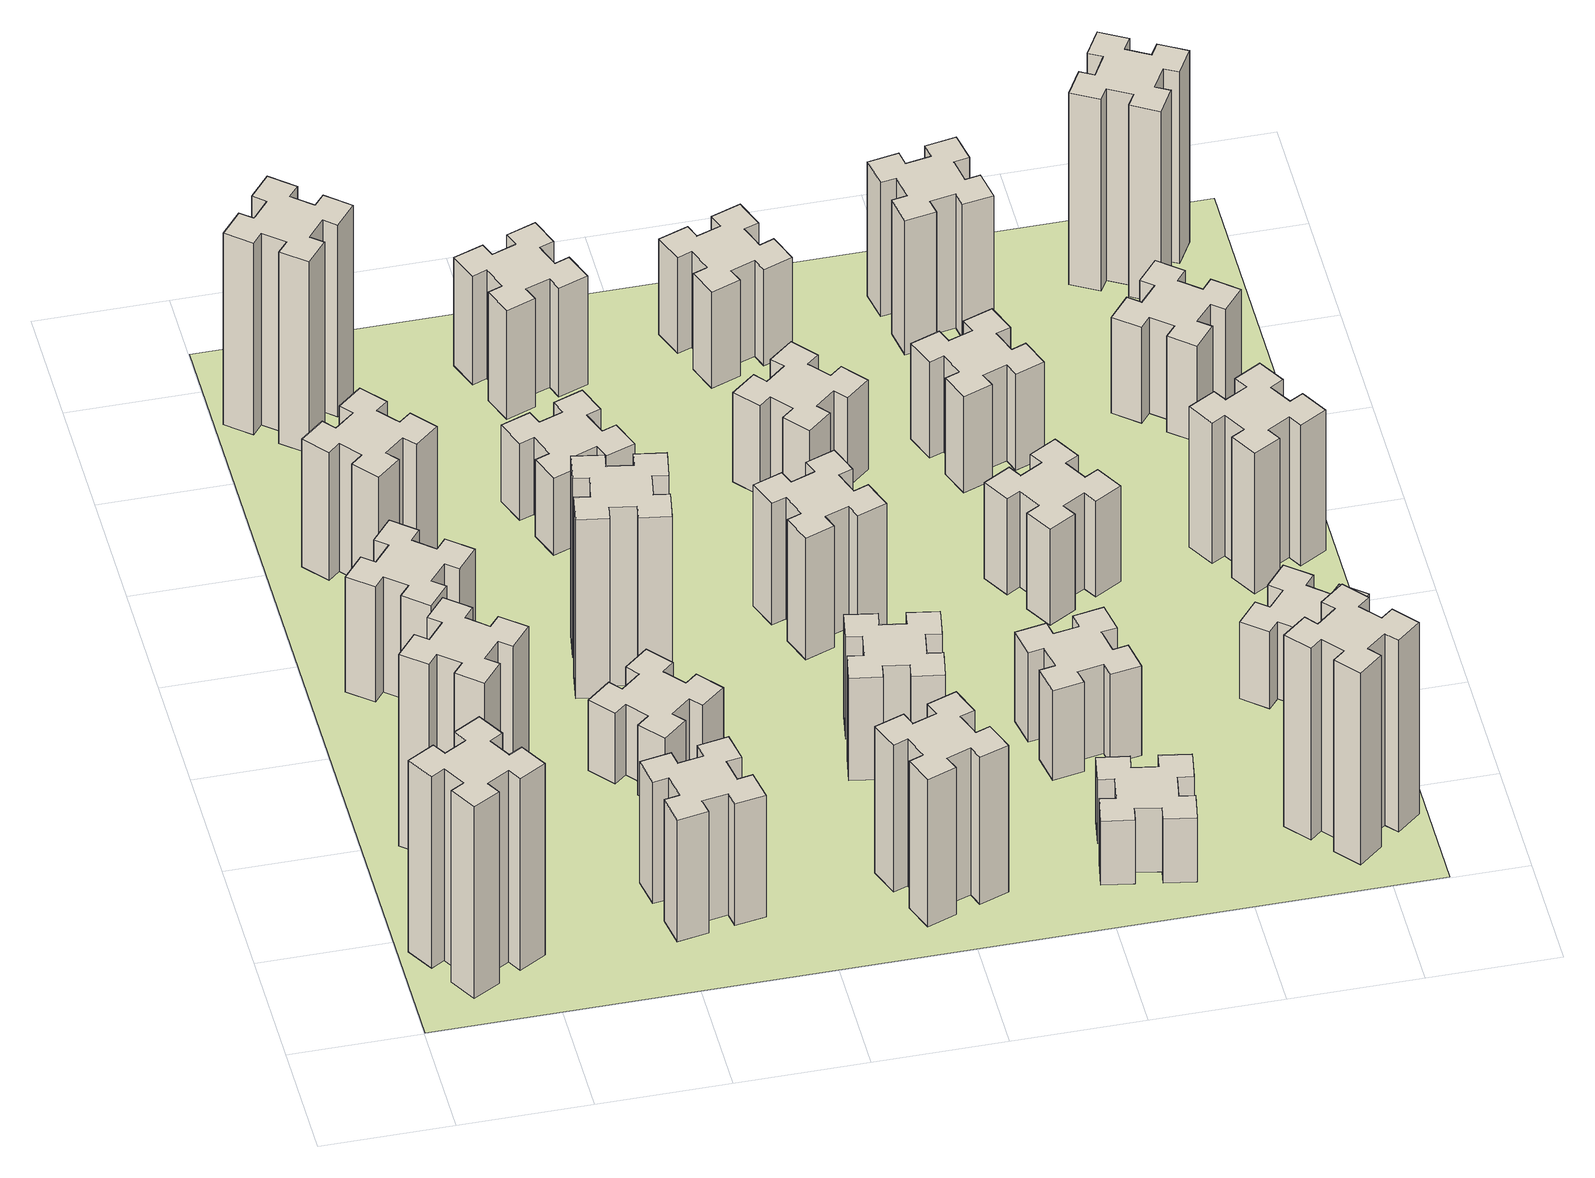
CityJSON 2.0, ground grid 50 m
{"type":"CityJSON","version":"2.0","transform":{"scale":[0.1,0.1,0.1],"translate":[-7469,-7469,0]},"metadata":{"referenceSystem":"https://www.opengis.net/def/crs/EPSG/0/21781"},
"CityObjects":{
"building1":{"type":"Building","attributes":{"class":"1000","function":"1000","usage":"1000","yearOfConstruction":2016,"roofType":"1000","measuredHeight":90,"storeysAboveGround":30,"storeysBelowGround":0},"geometry":[{"type":"Solid","lod":"1","boundaries":[[[[0,1,2,3,4,5,6,7,8,9,10,11,12,13,14,15,16,17,18,19]],[[17,16,20,21]],[[16,15,22,20]],[[15,14,23,22]],[[14,13,24,23]],[[13,12,25,24]],[[12,11,26,25]],[[11,10,27,26]],[[10,9,28,27]],[[9,8,29,28]],[[8,7,30,29]],[[7,6,31,30]],[[6,5,32,31]],[[5,4,33,32]],[[4,3,34,33]],[[3,2,35,34]],[[2,1,36,35]],[[1,0,37,36]],[[0,19,38,37]],[[19,18,39,38]],[[18,17,21,39]],[[24,25,26,27,28,29,30,31,32,33,34,35,36,37,38,39,21,20,22,23]]]]}]},
"building2":{"type":"Building","attributes":{"class":"1000","function":"1000","usage":"1000","yearOfConstruction":2016,"roofType":"1000","measuredHeight":90,"storeysAboveGround":30,"storeysBelowGround":0},"geometry":[{"type":"Solid","lod":"1","boundaries":[[[[40,41,42,43,44,45,46,47,48,49,50,51,52,53,54,55,56,57,58,59]],[[57,56,60,61]],[[56,55,62,60]],[[55,54,63,62]],[[54,53,64,63]],[[53,52,65,64]],[[52,51,66,65]],[[51,50,67,66]],[[50,49,68,67]],[[49,48,69,68]],[[48,47,70,69]],[[47,46,71,70]],[[46,45,72,71]],[[45,44,73,72]],[[44,43,74,73]],[[43,42,75,74]],[[42,41,76,75]],[[41,40,77,76]],[[40,59,78,77]],[[59,58,79,78]],[[58,57,61,79]],[[64,65,66,67,68,69,70,71,72,73,74,75,76,77,78,79,61,60,62,63]]]]}]},
"building3":{"type":"Building","attributes":{"class":"1000","function":"1000","usage":"1000","yearOfConstruction":2016,"roofType":"1000","measuredHeight":54,"storeysAboveGround":30,"storeysBelowGround":0},"geometry":[{"type":"Solid","lod":"1","boundaries":[[[[80,81,82,83,84,85,86,87,88,89,90,91,92,93,94,95,96,97,98,99]],[[97,96,100,101]],[[96,95,102,100]],[[95,94,103,102]],[[94,93,104,103]],[[93,92,105,104]],[[92,91,106,105]],[[91,90,107,106]],[[90,89,108,107]],[[89,88,109,108]],[[88,87,110,109]],[[87,86,111,110]],[[86,85,112,111]],[[85,84,113,112]],[[84,83,114,113]],[[83,82,115,114]],[[82,81,116,115]],[[81,80,117,116]],[[80,99,118,117]],[[99,98,119,118]],[[98,97,101,119]],[[104,105,106,107,108,109,110,111,112,113,114,115,116,117,118,119,101,100,102,103]]]]}]},
"building4":{"type":"Building","attributes":{"class":"1000","function":"1000","usage":"1000","yearOfConstruction":2016,"roofType":"1000","measuredHeight":60,"storeysAboveGround":30,"storeysBelowGround":0},"geometry":[{"type":"Solid","lod":"1","boundaries":[[[[120,121,122,123,124,125,126,127,128,129,130,131,132,133,134,135,136,137,138,139]],[[137,136,140,141]],[[136,135,142,140]],[[135,134,143,142]],[[134,133,144,143]],[[133,132,145,144]],[[132,131,146,145]],[[131,130,147,146]],[[130,129,148,147]],[[129,128,149,148]],[[128,127,150,149]],[[127,126,151,150]],[[126,125,152,151]],[[125,124,153,152]],[[124,123,154,153]],[[123,122,155,154]],[[122,121,156,155]],[[121,120,157,156]],[[120,139,158,157]],[[139,138,159,158]],[[138,137,141,159]],[[144,145,146,147,148,149,150,151,152,153,154,155,156,157,158,159,141,140,142,143]]]]}]},
"building5":{"type":"Building","attributes":{"class":"1000","function":"1000","usage":"1000","yearOfConstruction":2016,"roofType":"1000","measuredHeight":57,"storeysAboveGround":30,"storeysBelowGround":0},"geometry":[{"type":"Solid","lod":"1","boundaries":[[[[160,161,162,163,164,165,166,167,168,169,170,171,172,173,174,175,176,177,178,179]],[[177,176,180,181]],[[176,175,182,180]],[[175,174,183,182]],[[174,173,184,183]],[[173,172,185,184]],[[172,171,186,185]],[[171,170,187,186]],[[170,169,188,187]],[[169,168,189,188]],[[168,167,190,189]],[[167,166,191,190]],[[166,165,192,191]],[[165,164,193,192]],[[164,163,194,193]],[[163,162,195,194]],[[162,161,196,195]],[[161,160,197,196]],[[160,179,198,197]],[[179,178,199,198]],[[178,177,181,199]],[[184,185,186,187,188,189,190,191,192,193,194,195,196,197,198,199,181,180,182,183]]]]}]},
"building6":{"type":"Building","attributes":{"class":"1000","function":"1000","usage":"1000","yearOfConstruction":2016,"roofType":"1000","measuredHeight":90,"storeysAboveGround":30,"storeysBelowGround":0},"geometry":[{"type":"Solid","lod":"1","boundaries":[[[[200,201,202,203,204,205,206,207,208,209,210,211,212,213,214,215,216,217,218,219]],[[217,216,220,221]],[[216,215,222,220]],[[215,214,223,222]],[[214,213,224,223]],[[213,212,225,224]],[[212,211,226,225]],[[211,210,227,226]],[[210,209,228,227]],[[209,208,229,228]],[[208,207,230,229]],[[207,206,231,230]],[[206,205,232,231]],[[205,204,233,232]],[[204,203,234,233]],[[203,202,235,234]],[[202,201,236,235]],[[201,200,237,236]],[[200,219,238,237]],[[219,218,239,238]],[[218,217,221,239]],[[224,225,226,227,228,229,230,231,232,233,234,235,236,237,238,239,221,220,222,223]]]]}]},
"building7":{"type":"Building","attributes":{"class":"1000","function":"1000","usage":"1000","yearOfConstruction":2016,"roofType":"1000","measuredHeight":33,"storeysAboveGround":30,"storeysBelowGround":0},"geometry":[{"type":"Solid","lod":"1","boundaries":[[[[240,241,242,243,244,245,246,247,248,249,250,251,252,253,254,255,256,257,258,259]],[[257,256,260,261]],[[256,255,262,260]],[[255,254,263,262]],[[254,253,264,263]],[[253,252,265,264]],[[252,251,266,265]],[[251,250,267,266]],[[250,249,268,267]],[[249,248,269,268]],[[248,247,270,269]],[[247,246,271,270]],[[246,245,272,271]],[[245,244,273,272]],[[244,243,274,273]],[[243,242,275,274]],[[242,241,276,275]],[[241,240,277,276]],[[240,259,278,277]],[[259,258,279,278]],[[258,257,261,279]],[[264,265,266,267,268,269,270,271,272,273,274,275,276,277,278,279,261,260,262,263]]]]}]},
"building8":{"type":"Building","attributes":{"class":"1000","function":"1000","usage":"1000","yearOfConstruction":2016,"roofType":"1000","measuredHeight":84,"storeysAboveGround":30,"storeysBelowGround":0},"geometry":[{"type":"Solid","lod":"1","boundaries":[[[[280,281,282,283,284,285,286,287,288,289,290,291,292,293,294,295,296,297,298,299]],[[297,296,300,301]],[[296,295,302,300]],[[295,294,303,302]],[[294,293,304,303]],[[293,292,305,304]],[[292,291,306,305]],[[291,290,307,306]],[[290,289,308,307]],[[289,288,309,308]],[[288,287,310,309]],[[287,286,311,310]],[[286,285,312,311]],[[285,284,313,312]],[[284,283,314,313]],[[283,282,315,314]],[[282,281,316,315]],[[281,280,317,316]],[[280,299,318,317]],[[299,298,319,318]],[[298,297,301,319]],[[304,305,306,307,308,309,310,311,312,313,314,315,316,317,318,319,301,300,302,303]]]]}]},
"building9":{"type":"Building","attributes":{"class":"1000","function":"1000","usage":"1000","yearOfConstruction":2016,"roofType":"1000","measuredHeight":36,"storeysAboveGround":30,"storeysBelowGround":0},"geometry":[{"type":"Solid","lod":"1","boundaries":[[[[320,321,322,323,324,325,326,327,328,329,330,331,332,333,334,335,336,337,338,339]],[[337,336,340,341]],[[336,335,342,340]],[[335,334,343,342]],[[334,333,344,343]],[[333,332,345,344]],[[332,331,346,345]],[[331,330,347,346]],[[330,329,348,347]],[[329,328,349,348]],[[328,327,350,349]],[[327,326,351,350]],[[326,325,352,351]],[[325,324,353,352]],[[324,323,354,353]],[[323,322,355,354]],[[322,321,356,355]],[[321,320,357,356]],[[320,339,358,357]],[[339,338,359,358]],[[338,337,341,359]],[[344,345,346,347,348,349,350,351,352,353,354,355,356,357,358,359,341,340,342,343]]]]}]},
"building10":{"type":"Building","attributes":{"class":"1000","function":"1000","usage":"1000","yearOfConstruction":2016,"roofType":"1000","measuredHeight":69,"storeysAboveGround":30,"storeysBelowGround":0},"geometry":[{"type":"Solid","lod":"1","boundaries":[[[[360,361,362,363,364,365,366,367,368,369,370,371,372,373,374,375,376,377,378,379]],[[377,376,380,381]],[[376,375,382,380]],[[375,374,383,382]],[[374,373,384,383]],[[373,372,385,384]],[[372,371,386,385]],[[371,370,387,386]],[[370,369,388,387]],[[369,368,389,388]],[[368,367,390,389]],[[367,366,391,390]],[[366,365,392,391]],[[365,364,393,392]],[[364,363,394,393]],[[363,362,395,394]],[[362,361,396,395]],[[361,360,397,396]],[[360,379,398,397]],[[379,378,399,398]],[[378,377,381,399]],[[384,385,386,387,388,389,390,391,392,393,394,395,396,397,398,399,381,380,382,383]]]]}]},
"building11":{"type":"Building","attributes":{"class":"1000","function":"1000","usage":"1000","yearOfConstruction":2016,"roofType":"1000","measuredHeight":51,"storeysAboveGround":30,"storeysBelowGround":0},"geometry":[{"type":"Solid","lod":"1","boundaries":[[[[400,401,402,403,404,405,406,407,408,409,410,411,412,413,414,415,416,417,418,419]],[[417,416,420,421]],[[416,415,422,420]],[[415,414,423,422]],[[414,413,424,423]],[[413,412,425,424]],[[412,411,426,425]],[[411,410,427,426]],[[410,409,428,427]],[[409,408,429,428]],[[408,407,430,429]],[[407,406,431,430]],[[406,405,432,431]],[[405,404,433,432]],[[404,403,434,433]],[[403,402,435,434]],[[402,401,436,435]],[[401,400,437,436]],[[400,419,438,437]],[[419,418,439,438]],[[418,417,421,439]],[[424,425,426,427,428,429,430,431,432,433,434,435,436,437,438,439,421,420,422,423]]]]}]},
"building12":{"type":"Building","attributes":{"class":"1000","function":"1000","usage":"1000","yearOfConstruction":2016,"roofType":"1000","measuredHeight":48,"storeysAboveGround":30,"storeysBelowGround":0},"geometry":[{"type":"Solid","lod":"1","boundaries":[[[[440,441,442,443,444,445,446,447,448,449,450,451,452,453,454,455,456,457,458,459]],[[457,456,460,461]],[[456,455,462,460]],[[455,454,463,462]],[[454,453,464,463]],[[453,452,465,464]],[[452,451,466,465]],[[451,450,467,466]],[[450,449,468,467]],[[449,448,469,468]],[[448,447,470,469]],[[447,446,471,470]],[[446,445,472,471]],[[445,444,473,472]],[[444,443,474,473]],[[443,442,475,474]],[[442,441,476,475]],[[441,440,477,476]],[[440,459,478,477]],[[459,458,479,478]],[[458,457,461,479]],[[464,465,466,467,468,469,470,471,472,473,474,475,476,477,478,479,461,460,462,463]]]]}]},
"building13":{"type":"Building","attributes":{"class":"1000","function":"1000","usage":"1000","yearOfConstruction":2016,"roofType":"1000","measuredHeight":57,"storeysAboveGround":30,"storeysBelowGround":0},"geometry":[{"type":"Solid","lod":"1","boundaries":[[[[480,481,482,483,484,485,486,487,488,489,490,491,492,493,494,495,496,497,498,499]],[[497,496,500,501]],[[496,495,502,500]],[[495,494,503,502]],[[494,493,504,503]],[[493,492,505,504]],[[492,491,506,505]],[[491,490,507,506]],[[490,489,508,507]],[[489,488,509,508]],[[488,487,510,509]],[[487,486,511,510]],[[486,485,512,511]],[[485,484,513,512]],[[484,483,514,513]],[[483,482,515,514]],[[482,481,516,515]],[[481,480,517,516]],[[480,499,518,517]],[[499,498,519,518]],[[498,497,501,519]],[[504,505,506,507,508,509,510,511,512,513,514,515,516,517,518,519,501,500,502,503]]]]}]},
"building14":{"type":"Building","attributes":{"class":"1000","function":"1000","usage":"1000","yearOfConstruction":2016,"roofType":"1000","measuredHeight":42,"storeysAboveGround":30,"storeysBelowGround":0},"geometry":[{"type":"Solid","lod":"1","boundaries":[[[[520,521,522,523,524,525,526,527,528,529,530,531,532,533,534,535,536,537,538,539]],[[537,536,540,541]],[[536,535,542,540]],[[535,534,543,542]],[[534,533,544,543]],[[533,532,545,544]],[[532,531,546,545]],[[531,530,547,546]],[[530,529,548,547]],[[529,528,549,548]],[[528,527,550,549]],[[527,526,551,550]],[[526,525,552,551]],[[525,524,553,552]],[[524,523,554,553]],[[523,522,555,554]],[[522,521,556,555]],[[521,520,557,556]],[[520,539,558,557]],[[539,538,559,558]],[[538,537,541,559]],[[544,545,546,547,548,549,550,551,552,553,554,555,556,557,558,559,541,540,542,543]]]]}]},
"building15":{"type":"Building","attributes":{"class":"1000","function":"1000","usage":"1000","yearOfConstruction":2016,"roofType":"1000","measuredHeight":30,"storeysAboveGround":30,"storeysBelowGround":0},"geometry":[{"type":"Solid","lod":"1","boundaries":[[[[560,561,562,563,564,565,566,567,568,569,570,571,572,573,574,575,576,577,578,579]],[[577,576,580,581]],[[576,575,582,580]],[[575,574,583,582]],[[574,573,584,583]],[[573,572,585,584]],[[572,571,586,585]],[[571,570,587,586]],[[570,569,588,587]],[[569,568,589,588]],[[568,567,590,589]],[[567,566,591,590]],[[566,565,592,591]],[[565,564,593,592]],[[564,563,594,593]],[[563,562,595,594]],[[562,561,596,595]],[[561,560,597,596]],[[560,579,598,597]],[[579,578,599,598]],[[578,577,581,599]],[[584,585,586,587,588,589,590,591,592,593,594,595,596,597,598,599,581,580,582,583]]]]}]},
"building16":{"type":"Building","attributes":{"class":"1000","function":"1000","usage":"1000","yearOfConstruction":2016,"roofType":"1000","measuredHeight":45,"storeysAboveGround":30,"storeysBelowGround":0},"geometry":[{"type":"Solid","lod":"1","boundaries":[[[[600,601,602,603,604,605,606,607,608,609,610,611,612,613,614,615,616,617,618,619]],[[617,616,620,621]],[[616,615,622,620]],[[615,614,623,622]],[[614,613,624,623]],[[613,612,625,624]],[[612,611,626,625]],[[611,610,627,626]],[[610,609,628,627]],[[609,608,629,628]],[[608,607,630,629]],[[607,606,631,630]],[[606,605,632,631]],[[605,604,633,632]],[[604,603,634,633]],[[603,602,635,634]],[[602,601,636,635]],[[601,600,637,636]],[[600,619,638,637]],[[619,618,639,638]],[[618,617,621,639]],[[624,625,626,627,628,629,630,631,632,633,634,635,636,637,638,639,621,620,622,623]]]]}]},
"building17":{"type":"Building","attributes":{"class":"1000","function":"1000","usage":"1000","yearOfConstruction":2016,"roofType":"1000","measuredHeight":42,"storeysAboveGround":30,"storeysBelowGround":0},"geometry":[{"type":"Solid","lod":"1","boundaries":[[[[640,641,642,643,644,645,646,647,648,649,650,651,652,653,654,655,656,657,658,659]],[[657,656,660,661]],[[656,655,662,660]],[[655,654,663,662]],[[654,653,664,663]],[[653,652,665,664]],[[652,651,666,665]],[[651,650,667,666]],[[650,649,668,667]],[[649,648,669,668]],[[648,647,670,669]],[[647,646,671,670]],[[646,645,672,671]],[[645,644,673,672]],[[644,643,674,673]],[[643,642,675,674]],[[642,641,676,675]],[[641,640,677,676]],[[640,659,678,677]],[[659,658,679,678]],[[658,657,661,679]],[[664,665,666,667,668,669,670,671,672,673,674,675,676,677,678,679,661,660,662,663]]]]}]},
"building18":{"type":"Building","attributes":{"class":"1000","function":"1000","usage":"1000","yearOfConstruction":2016,"roofType":"1000","measuredHeight":45,"storeysAboveGround":30,"storeysBelowGround":0},"geometry":[{"type":"Solid","lod":"1","boundaries":[[[[680,681,682,683,684,685,686,687,688,689,690,691,692,693,694,695,696,697,698,699]],[[697,696,700,701]],[[696,695,702,700]],[[695,694,703,702]],[[694,693,704,703]],[[693,692,705,704]],[[692,691,706,705]],[[691,690,707,706]],[[690,689,708,707]],[[689,688,709,708]],[[688,687,710,709]],[[687,686,711,710]],[[686,685,712,711]],[[685,684,713,712]],[[684,683,714,713]],[[683,682,715,714]],[[682,681,716,715]],[[681,680,717,716]],[[680,699,718,717]],[[699,698,719,718]],[[698,697,701,719]],[[704,705,706,707,708,709,710,711,712,713,714,715,716,717,718,719,701,700,702,703]]]]}]},
"building19":{"type":"Building","attributes":{"class":"1000","function":"1000","usage":"1000","yearOfConstruction":2016,"roofType":"1000","measuredHeight":45,"storeysAboveGround":30,"storeysBelowGround":0},"geometry":[{"type":"Solid","lod":"1","boundaries":[[[[720,721,722,723,724,725,726,727,728,729,730,731,732,733,734,735,736,737,738,739]],[[737,736,740,741]],[[736,735,742,740]],[[735,734,743,742]],[[734,733,744,743]],[[733,732,745,744]],[[732,731,746,745]],[[731,730,747,746]],[[730,729,748,747]],[[729,728,749,748]],[[728,727,750,749]],[[727,726,751,750]],[[726,725,752,751]],[[725,724,753,752]],[[724,723,754,753]],[[723,722,755,754]],[[722,721,756,755]],[[721,720,757,756]],[[720,739,758,757]],[[739,738,759,758]],[[738,737,741,759]],[[744,745,746,747,748,749,750,751,752,753,754,755,756,757,758,759,741,740,742,743]]]]}]},
"building20":{"type":"Building","attributes":{"class":"1000","function":"1000","usage":"1000","yearOfConstruction":2016,"roofType":"1000","measuredHeight":90,"storeysAboveGround":30,"storeysBelowGround":0},"geometry":[{"type":"Solid","lod":"1","boundaries":[[[[760,761,762,763,764,765,766,767,768,769,770,771,772,773,774,775,776,777,778,779]],[[777,776,780,781]],[[776,775,782,780]],[[775,774,783,782]],[[774,773,784,783]],[[773,772,785,784]],[[772,771,786,785]],[[771,770,787,786]],[[770,769,788,787]],[[769,768,789,788]],[[768,767,790,789]],[[767,766,791,790]],[[766,765,792,791]],[[765,764,793,792]],[[764,763,794,793]],[[763,762,795,794]],[[762,761,796,795]],[[761,760,797,796]],[[760,779,798,797]],[[779,778,799,798]],[[778,777,781,799]],[[784,785,786,787,788,789,790,791,792,793,794,795,796,797,798,799,781,780,782,783]]]]}]},
"building21":{"type":"Building","attributes":{"class":"1000","function":"1000","usage":"1000","yearOfConstruction":2016,"roofType":"1000","measuredHeight":63,"storeysAboveGround":30,"storeysBelowGround":0},"geometry":[{"type":"Solid","lod":"1","boundaries":[[[[800,801,802,803,804,805,806,807,808,809,810,811,812,813,814,815,816,817,818,819]],[[817,816,820,821]],[[816,815,822,820]],[[815,814,823,822]],[[814,813,824,823]],[[813,812,825,824]],[[812,811,826,825]],[[811,810,827,826]],[[810,809,828,827]],[[809,808,829,828]],[[808,807,830,829]],[[807,806,831,830]],[[806,805,832,831]],[[805,804,833,832]],[[804,803,834,833]],[[803,802,835,834]],[[802,801,836,835]],[[801,800,837,836]],[[800,819,838,837]],[[819,818,839,838]],[[818,817,821,839]],[[824,825,826,827,828,829,830,831,832,833,834,835,836,837,838,839,821,820,822,823]]]]}]},
"building22":{"type":"Building","attributes":{"class":"1000","function":"1000","usage":"1000","yearOfConstruction":2016,"roofType":"1000","measuredHeight":36,"storeysAboveGround":30,"storeysBelowGround":0},"geometry":[{"type":"Solid","lod":"1","boundaries":[[[[840,841,842,843,844,845,846,847,848,849,850,851,852,853,854,855,856,857,858,859]],[[857,856,860,861]],[[856,855,862,860]],[[855,854,863,862]],[[854,853,864,863]],[[853,852,865,864]],[[852,851,866,865]],[[851,850,867,866]],[[850,849,868,867]],[[849,848,869,868]],[[848,847,870,869]],[[847,846,871,870]],[[846,845,872,871]],[[845,844,873,872]],[[844,843,874,873]],[[843,842,875,874]],[[842,841,876,875]],[[841,840,877,876]],[[840,859,878,877]],[[859,858,879,878]],[[858,857,861,879]],[[864,865,866,867,868,869,870,871,872,873,874,875,876,877,878,879,861,860,862,863]]]]}]},
"building23":{"type":"Building","attributes":{"class":"1000","function":"1000","usage":"1000","yearOfConstruction":2016,"roofType":"1000","measuredHeight":66,"storeysAboveGround":30,"storeysBelowGround":0},"geometry":[{"type":"Solid","lod":"1","boundaries":[[[[880,881,882,883,884,885,886,887,888,889,890,891,892,893,894,895,896,897,898,899]],[[897,896,900,901]],[[896,895,902,900]],[[895,894,903,902]],[[894,893,904,903]],[[893,892,905,904]],[[892,891,906,905]],[[891,890,907,906]],[[890,889,908,907]],[[889,888,909,908]],[[888,887,910,909]],[[887,886,911,910]],[[886,885,912,911]],[[885,884,913,912]],[[884,883,914,913]],[[883,882,915,914]],[[882,881,916,915]],[[881,880,917,916]],[[880,899,918,917]],[[899,898,919,918]],[[898,897,901,919]],[[904,905,906,907,908,909,910,911,912,913,914,915,916,917,918,919,901,900,902,903]]]]}]},
"building24":{"type":"Building","attributes":{"class":"1000","function":"1000","usage":"1000","yearOfConstruction":2016,"roofType":"1000","measuredHeight":45,"storeysAboveGround":30,"storeysBelowGround":0},"geometry":[{"type":"Solid","lod":"1","boundaries":[[[[920,921,922,923,924,925,926,927,928,929,930,931,932,933,934,935,936,937,938,939]],[[937,936,940,941]],[[936,935,942,940]],[[935,934,943,942]],[[934,933,944,943]],[[933,932,945,944]],[[932,931,946,945]],[[931,930,947,946]],[[930,929,948,947]],[[929,928,949,948]],[[928,927,950,949]],[[927,926,951,950]],[[926,925,952,951]],[[925,924,953,952]],[[924,923,954,953]],[[923,922,955,954]],[[922,921,956,955]],[[921,920,957,956]],[[920,939,958,957]],[[939,938,959,958]],[[938,937,941,959]],[[944,945,946,947,948,949,950,951,952,953,954,955,956,957,958,959,941,940,942,943]]]]}]},
"building25":{"type":"Building","attributes":{"class":"1000","function":"1000","usage":"1000","yearOfConstruction":2016,"roofType":"1000","measuredHeight":90,"storeysAboveGround":30,"storeysBelowGround":0},"geometry":[{"type":"Solid","lod":"1","boundaries":[[[[960,961,962,963,964,965,966,967,968,969,970,971,972,973,974,975,976,977,978,979]],[[977,976,980,981]],[[976,975,982,980]],[[975,974,983,982]],[[974,973,984,983]],[[973,972,985,984]],[[972,971,986,985]],[[971,970,987,986]],[[970,969,988,987]],[[969,968,989,988]],[[968,967,990,989]],[[967,966,991,990]],[[966,965,992,991]],[[965,964,993,992]],[[964,963,994,993]],[[963,962,995,994]],[[962,961,996,995]],[[961,960,997,996]],[[960,979,998,997]],[[979,978,999,998]],[[978,977,981,999]],[[984,985,986,987,988,989,990,991,992,993,994,995,996,997,998,999,981,980,982,983]]]]}]},
"landuse1":{"type":"LandUse","attributes":{"name":"plot1","function":"1010"},"geometry":[{"type":"MultiSurface","lod":"1","boundaries":[[[1000,1001,1002,1003]]]}]}
},
"vertices":[
[155,364,0],[205,277,0],[153,247,0],[213,143,0],[317,203,0],[287,255,0],[374,305,0],[404,253,0],[508,313,0],[448,417,0],[396,387,0],[346,474,0],[398,504,0],[338,608,0],[234,548,0],[264,496,0],[177,446,0],[147,498,0],[43,438,0],[103,334,0],[177,446,900],[147,498,900],[264,496,900],[234,548,900],[338,608,900],[398,504,900],[346,474,900],[396,387,900],[448,417,900],[508,313,900],[404,253,900],[374,305,900],[287,255,900],[317,203,900],[213,143,900],[153,247,900],[205,277,900],[155,364,900],[103,334,900],[43,438,900],
[484,1067,0],[408,1132,0],[446,1178,0],[354,1255,0],[277,1163,0],[323,1124,0],[259,1048,0],[213,1086,0],[136,994,0],[228,917,0],[266,963,0],[343,899,0],[304,853,0],[396,776,0],[473,868,0],[427,906,0],[492,983,0],[538,944,0],[615,1036,0],[523,1113,0],[492,983,900],[538,944,900],[427,906,900],[473,868,900],[396,776,900],[304,853,900],[343,899,900],[266,963,900],[228,917,900],[136,994,900],[213,1086,900],[259,1048,900],[323,1124,900],[277,1163,900],[354,1255,900],[446,1178,900],[408,1132,900],[484,1067,900],[523,1113,900],[615,1036,900],
[484,1907,0],[408,1972,0],[446,2018,0],[354,2095,0],[277,2003,0],[323,1964,0],[259,1888,0],[213,1926,0],[136,1834,0],[228,1757,0],[266,1803,0],[343,1739,0],[304,1693,0],[396,1616,0],[473,1708,0],[427,1746,0],[492,1823,0],[538,1784,0],[615,1876,0],[523,1953,0],[492,1823,540],[538,1784,540],[427,1746,540],[473,1708,540],[396,1616,540],[304,1693,540],[343,1739,540],[266,1803,540],[228,1757,540],[136,1834,540],[213,1926,540],[259,1888,540],[323,1964,540],[277,2003,540],[354,2095,540],[446,2018,540],[408,1972,540],[484,1907,540],[523,1953,540],[615,1876,540],
[492,2528,0],[427,2604,0],[473,2643,0],[396,2735,0],[304,2658,0],[343,2612,0],[266,2547,0],[228,2593,0],[136,2516,0],[213,2424,0],[259,2463,0],[323,2386,0],[277,2348,0],[354,2256,0],[446,2333,0],[408,2379,0],[484,2443,0],[523,2397,0],[615,2474,0],[538,2566,0],[484,2443,600],[523,2397,600],[408,2379,600],[446,2333,600],[354,2256,600],[277,2348,600],[323,2386,600],[259,2463,600],[213,2424,600],[136,2516,600],[228,2593,600],[266,2547,600],[343,2612,600],[304,2658,600],[396,2735,600],[473,2643,600],[427,2604,600],[492,2528,600],[538,2566,600],[615,2474,600],
[1085,358,0],[1184,376,0],[1194,317,0],[1312,337,0],[1291,456,0],[1232,445,0],[1215,544,0],[1274,554,0],[1253,672,0],[1135,651,0],[1145,592,0],[1047,575,0],[1037,634,0],[918,613,0],[939,495,0],[998,505,0],[1016,407,0],[957,397,0],[977,278,0],[1096,299,0],[1016,407,570],[957,397,570],[998,505,570],[939,495,570],[918,613,570],[1037,634,570],[1047,575,570],[1145,592,570],[1135,651,570],[1253,672,570],[1274,554,570],[1215,544,570],[1232,445,570],[1291,456,570],[1312,337,570],[1194,317,570],[1184,376,570],[1085,358,570],[1096,299,570],[977,278,570],
[384,3387,0],[308,3452,0],[346,3498,0],[254,3575,0],[177,3483,0],[223,3444,0],[159,3368,0],[113,3406,0],[36,3314,0],[128,3237,0],[166,3283,0],[243,3219,0],[204,3173,0],[296,3096,0],[373,3188,0],[327,3226,0],[392,3303,0],[438,3264,0],[515,3356,0],[423,3433,0],[392,3303,900],[438,3264,900],[327,3226,900],[373,3188,900],[296,3096,900],[204,3173,900],[243,3219,900],[166,3283,900],[128,3237,900],[36,3314,900],[113,3406,900],[159,3368,900],[223,3444,900],[177,3483,900],[254,3575,900],[346,3498,900],[308,3452,900],[384,3387,900],[423,3433,900],[515,3356,900],
[1083,1332,0],[1006,1267,0],[968,1313,0],[876,1236,0],[953,1144,0],[999,1183,0],[1063,1106,0],[1017,1068,0],[1094,976,0],[1186,1053,0],[1148,1099,0],[1224,1163,0],[1263,1117,0],[1355,1194,0],[1278,1286,0],[1232,1248,0],[1167,1324,0],[1213,1363,0],[1136,1455,0],[1044,1378,0],[1167,1324,330],[1213,1363,330],[1232,1248,330],[1278,1286,330],[1355,1194,330],[1263,1117,330],[1224,1163,330],[1148,1099,330],[1186,1053,330],[1094,976,330],[1017,1068,330],[1063,1106,330],[999,1183,330],[953,1144,330],[876,1236,330],[968,1313,330],[1006,1267,330],[1083,1332,330],[1044,1378,330],[1136,1455,330],
[1047,1656,0],[1145,1638,0],[1135,1579,0],[1253,1558,0],[1274,1677,0],[1215,1687,0],[1232,1785,0],[1291,1775,0],[1312,1893,0],[1194,1914,0],[1184,1855,0],[1085,1872,0],[1096,1931,0],[977,1952,0],[957,1834,0],[1016,1824,0],[998,1725,0],[939,1736,0],[918,1617,0],[1037,1597,0],[998,1725,840],[939,1736,840],[1016,1824,840],[957,1834,840],[977,1952,840],[1096,1931,840],[1085,1872,840],[1184,1855,840],[1194,1914,840],[1312,1893,840],[1291,1775,840],[1232,1785,840],[1215,1687,840],[1274,1677,840],[1253,1558,840],[1135,1579,840],[1145,1638,840],[1047,1656,840],[1037,1597,840],[918,1617,840],
[1125,2716,0],[1031,2682,0],[1010,2738,0],[897,2697,0],[939,2584,0],[995,2605,0],[1029,2511,0],[973,2490,0],[1014,2377,0],[1127,2419,0],[1106,2475,0],[1200,2509,0],[1220,2453,0],[1333,2494,0],[1292,2607,0],[1236,2586,0],[1202,2680,0],[1258,2700,0],[1217,2813,0],[1104,2772,0],[1202,2680,360],[1258,2700,360],[1236,2586,360],[1292,2607,360],[1333,2494,360],[1220,2453,360],[1200,2509,360],[1106,2475,360],[1127,2419,360],[1014,2377,360],[973,2490,360],[1029,2511,360],[995,2605,360],[939,2584,360],[897,2697,360],[1010,2738,360],[1031,2682,360],[1125,2716,360],[1104,2772,360],[1217,2813,360],
[1965,496,0],[1871,462,0],[1850,518,0],[1737,477,0],[1779,364,0],[1835,385,0],[1869,291,0],[1813,270,0],[1854,157,0],[1967,199,0],[1946,255,0],[2040,289,0],[2060,233,0],[2173,274,0],[2132,387,0],[2076,366,0],[2042,460,0],[2098,480,0],[2057,593,0],[1944,552,0],[2042,460,690],[2098,480,690],[2076,366,690],[2132,387,690],[2173,274,690],[2060,233,690],[2040,289,690],[1946,255,690],[1967,199,690],[1854,157,690],[1813,270,690],[1869,291,690],[1835,385,690],[1779,364,690],[1737,477,690],[1850,518,690],[1871,462,690],[1965,496,690],[1944,552,690],[2057,593,690],
[1125,3456,0],[1031,3422,0],[1010,3478,0],[897,3437,0],[939,3324,0],[995,3345,0],[1029,3251,0],[973,3230,0],[1014,3117,0],[1127,3159,0],[1106,3215,0],[1200,3249,0],[1220,3193,0],[1333,3234,0],[1292,3347,0],[1236,3326,0],[1202,3420,0],[1258,3440,0],[1217,3553,0],[1104,3512,0],[1202,3420,510],[1258,3440,510],[1236,3326,510],[1292,3347,510],[1333,3234,510],[1220,3193,510],[1200,3249,510],[1106,3215,510],[1127,3159,510],[1014,3117,510],[973,3230,510],[1029,3251,510],[995,3345,510],[939,3324,510],[897,3437,510],[1010,3478,510],[1031,3422,510],[1125,3456,510],[1104,3512,510],[1217,3553,510],
[2055,1047,0],[2072,1145,0],[2131,1135,0],[2152,1253,0],[2034,1274,0],[2024,1215,0],[1925,1232,0],[1936,1291,0],[1817,1312,0],[1797,1194,0],[1856,1184,0],[1838,1085,0],[1779,1096,0],[1758,977,0],[1877,957,0],[1887,1016,0],[1985,998,0],[1975,939,0],[2093,918,0],[2114,1037,0],[1985,998,480],[1975,939,480],[1887,1016,480],[1877,957,480],[1758,977,480],[1779,1096,480],[1838,1085,480],[1856,1184,480],[1797,1194,480],[1817,1312,480],[1936,1291,480],[1925,1232,480],[2024,1215,480],[2034,1274,480],[2152,1253,480],[2131,1135,480],[2072,1145,480],[2055,1047,480],[2114,1037,480],[2093,918,480],
[1846,1735,0],[1940,1769,0],[1960,1713,0],[2073,1754,0],[2032,1867,0],[1976,1846,0],[1942,1940,0],[1998,1960,0],[1957,2073,0],[1844,2032,0],[1865,1976,0],[1771,1942,0],[1750,1998,0],[1637,1957,0],[1679,1844,0],[1735,1865,0],[1769,1771,0],[1713,1750,0],[1754,1637,0],[1867,1679,0],[1769,1771,570],[1713,1750,570],[1735,1865,570],[1679,1844,570],[1637,1957,570],[1750,1998,570],[1771,1942,570],[1865,1976,570],[1844,2032,570],[1957,2073,570],[1998,1960,570],[1942,1940,570],[1976,1846,570],[2032,1867,570],[2073,1754,570],[1960,1713,570],[1940,1769,570],[1846,1735,570],[1867,1679,570],[1754,1637,570],
[1988,2479,0],[2064,2543,0],[2103,2497,0],[2195,2574,0],[2118,2666,0],[2072,2628,0],[2007,2704,0],[2053,2743,0],[1976,2835,0],[1884,2758,0],[1923,2712,0],[1846,2647,0],[1808,2693,0],[1716,2616,0],[1793,2524,0],[1839,2563,0],[1903,2486,0],[1857,2448,0],[1934,2356,0],[2026,2433,0],[1903,2486,420],[1857,2448,420],[1839,2563,420],[1793,2524,420],[1716,2616,420],[1808,2693,420],[1846,2647,420],[1923,2712,420],[1884,2758,420],[1976,2835,420],[2053,2743,420],[2007,2704,420],[2072,2628,420],[2118,2666,420],[2195,2574,420],[2103,2497,420],[2064,2543,420],[1988,2479,420],[2026,2433,420],[1934,2356,420],
[2596,444,0],[2578,345,0],[2519,356,0],[2498,237,0],[2617,217,0],[2627,276,0],[2725,258,0],[2715,199,0],[2833,178,0],[2854,297,0],[2795,307,0],[2812,405,0],[2871,395,0],[2892,513,0],[2774,534,0],[2764,475,0],[2665,492,0],[2676,551,0],[2557,572,0],[2537,454,0],[2665,492,300],[2676,551,300],[2764,475,300],[2774,534,300],[2892,513,300],[2871,395,300],[2812,405,300],[2795,307,300],[2854,297,300],[2833,178,300],[2715,199,300],[2725,258,300],[2627,276,300],[2617,217,300],[2498,237,300],[2519,356,300],[2578,345,300],[2596,444,300],[2537,454,300],[2557,572,300],
[1865,3456,0],[1771,3422,0],[1750,3478,0],[1637,3437,0],[1679,3324,0],[1735,3345,0],[1769,3251,0],[1713,3230,0],[1754,3117,0],[1867,3159,0],[1846,3215,0],[1940,3249,0],[1960,3193,0],[2073,3234,0],[2032,3347,0],[1976,3326,0],[1942,3420,0],[1998,3440,0],[1957,3553,0],[1844,3512,0],[1942,3420,450],[1998,3440,450],[1976,3326,450],[2032,3347,450],[2073,3234,450],[1960,3193,450],[1940,3249,450],[1846,3215,450],[1867,3159,450],[1754,3117,450],[1713,3230,450],[1769,3251,450],[1735,3345,450],[1679,3324,450],[1637,3437,450],[1750,3478,450],[1771,3422,450],[1865,3456,450],[1844,3512,450],[1957,3553,450],
[2625,1132,0],[2527,1115,0],[2517,1174,0],[2398,1153,0],[2419,1035,0],[2478,1045,0],[2496,947,0],[2437,937,0],[2457,818,0],[2576,839,0],[2565,898,0],[2664,916,0],[2674,857,0],[2792,877,0],[2771,996,0],[2712,985,0],[2695,1084,0],[2754,1094,0],[2733,1212,0],[2615,1191,0],[2695,1084,420],[2754,1094,420],[2712,985,420],[2771,996,420],[2792,877,420],[2674,857,420],[2664,916,420],[2565,898,420],[2576,839,420],[2457,818,420],[2437,937,420],[2496,947,420],[2478,1045,420],[2419,1035,420],[2398,1153,420],[2517,1174,420],[2527,1115,420],[2625,1132,420],[2615,1191,420],[2733,1212,420],
[2575,1844,0],[2625,1757,0],[2573,1727,0],[2633,1623,0],[2737,1683,0],[2707,1735,0],[2794,1785,0],[2824,1733,0],[2928,1793,0],[2868,1897,0],[2816,1867,0],[2766,1954,0],[2818,1984,0],[2758,2088,0],[2654,2028,0],[2684,1976,0],[2597,1926,0],[2567,1978,0],[2463,1918,0],[2523,1814,0],[2597,1926,450],[2567,1978,450],[2684,1976,450],[2654,2028,450],[2758,2088,450],[2818,1984,450],[2766,1954,450],[2816,1867,450],[2868,1897,450],[2928,1793,450],[2824,1733,450],[2794,1785,450],[2707,1735,450],[2737,1683,450],[2633,1623,450],[2573,1727,450],[2625,1757,450],[2575,1844,450],[2523,1814,450],[2463,1918,450],
[2586,2475,0],[2680,2509,0],[2700,2453,0],[2813,2494,0],[2772,2607,0],[2716,2586,0],[2682,2680,0],[2738,2700,0],[2697,2813,0],[2584,2772,0],[2605,2716,0],[2511,2682,0],[2490,2738,0],[2377,2697,0],[2419,2584,0],[2475,2605,0],[2509,2511,0],[2453,2490,0],[2494,2377,0],[2607,2419,0],[2509,2511,450],[2453,2490,450],[2475,2605,450],[2419,2584,450],[2377,2697,450],[2490,2738,450],[2511,2682,450],[2605,2716,450],[2584,2772,450],[2697,2813,450],[2738,2700,450],[2682,2680,450],[2716,2586,450],[2772,2607,450],[2813,2494,450],[2700,2453,450],[2680,2509,450],[2586,2475,450],[2607,2419,450],[2494,2377,450],
[3468,259,0],[3544,323,0],[3583,277,0],[3675,354,0],[3598,446,0],[3552,408,0],[3487,484,0],[3533,523,0],[3456,615,0],[3364,538,0],[3403,492,0],[3326,427,0],[3288,473,0],[3196,396,0],[3273,304,0],[3319,343,0],[3383,266,0],[3337,228,0],[3414,136,0],[3506,213,0],[3383,266,900],[3337,228,900],[3319,343,900],[3273,304,900],[3196,396,900],[3288,473,900],[3326,427,900],[3403,492,900],[3364,538,900],[3456,615,900],[3533,523,900],[3487,484,900],[3552,408,900],[3598,446,900],[3675,354,900],[3583,277,900],[3544,323,900],[3468,259,900],[3506,213,900],[3414,136,900],
[2565,3218,0],[2664,3236,0],[2674,3177,0],[2792,3197,0],[2771,3316,0],[2712,3305,0],[2695,3404,0],[2754,3414,0],[2733,3532,0],[2615,3511,0],[2625,3452,0],[2527,3435,0],[2517,3494,0],[2398,3473,0],[2419,3355,0],[2478,3365,0],[2496,3267,0],[2437,3257,0],[2457,3138,0],[2576,3159,0],[2496,3267,630],[2437,3257,630],[2478,3365,630],[2419,3355,630],[2398,3473,630],[2517,3494,630],[2527,3435,630],[2625,3452,630],[2615,3511,630],[2733,3532,630],[2754,3414,630],[2695,3404,630],[2712,3305,630],[2771,3316,630],[2792,3197,630],[2674,3177,630],[2664,3236,630],[2565,3218,630],[2576,3159,630],[2457,3138,630],
[3487,1006,0],[3552,1083,0],[3598,1044,0],[3675,1136,0],[3583,1213,0],[3544,1167,0],[3468,1232,0],[3506,1278,0],[3414,1355,0],[3337,1263,0],[3383,1224,0],[3319,1148,0],[3273,1186,0],[3196,1094,0],[3288,1017,0],[3326,1063,0],[3403,999,0],[3364,953,0],[3456,876,0],[3533,968,0],[3403,999,360],[3364,953,360],[3326,1063,360],[3288,1017,360],[3196,1094,360],[3273,1186,360],[3319,1148,360],[3383,1224,360],[3337,1263,360],[3414,1355,360],[3506,1278,360],[3468,1232,360],[3544,1167,360],[3583,1213,360],[3675,1136,360],[3598,1044,360],[3552,1083,360],[3487,1006,360],[3533,968,360],[3456,876,360],
[3556,1867,0],[3506,1954,0],[3558,1984,0],[3498,2088,0],[3394,2028,0],[3424,1976,0],[3337,1926,0],[3307,1978,0],[3203,1918,0],[3263,1814,0],[3315,1844,0],[3365,1757,0],[3313,1727,0],[3373,1623,0],[3477,1683,0],[3447,1735,0],[3534,1785,0],[3564,1733,0],[3668,1793,0],[3608,1897,0],[3534,1785,660],[3564,1733,660],[3447,1735,660],[3477,1683,660],[3373,1623,660],[3313,1727,660],[3365,1757,660],[3315,1844,660],[3263,1814,660],[3203,1918,660],[3307,1978,660],[3337,1926,660],[3424,1976,660],[3394,2028,660],[3498,2088,660],[3558,1984,660],[3506,1954,660],[3556,1867,660],[3608,1897,660],[3668,1793,660],
[3444,2747,0],[3368,2812,0],[3406,2858,0],[3314,2935,0],[3237,2843,0],[3283,2804,0],[3219,2728,0],[3173,2766,0],[3096,2674,0],[3188,2597,0],[3226,2643,0],[3303,2579,0],[3264,2533,0],[3356,2456,0],[3433,2548,0],[3387,2586,0],[3452,2663,0],[3498,2624,0],[3575,2716,0],[3483,2793,0],[3452,2663,450],[3498,2624,450],[3387,2586,450],[3433,2548,450],[3356,2456,450],[3264,2533,450],[3303,2579,450],[3226,2643,450],[3188,2597,450],[3096,2674,450],[3173,2766,450],[3219,2728,450],[3283,2804,450],[3237,2843,450],[3314,2935,450],[3406,2858,450],[3368,2812,450],[3444,2747,450],[3483,2793,450],[3575,2716,450],
[3237,3365,0],[3324,3315,0],[3294,3263,0],[3398,3203,0],[3458,3307,0],[3406,3337,0],[3456,3424,0],[3508,3394,0],[3568,3498,0],[3464,3558,0],[3434,3506,0],[3347,3556,0],[3377,3608,0],[3273,3668,0],[3213,3564,0],[3265,3534,0],[3215,3447,0],[3163,3477,0],[3103,3373,0],[3207,3313,0],[3215,3447,900],[3163,3477,900],[3265,3534,900],[3213,3564,900],[3273,3668,900],[3377,3608,900],[3347,3556,900],[3434,3506,900],[3464,3558,900],[3568,3498,900],[3508,3394,900],[3456,3424,900],[3406,3337,900],[3458,3307,900],[3398,3203,900],[3294,3263,900],[3324,3315,900],[3237,3365,900],[3207,3313,900],[3103,3373,900],
[5,3705,0],[3705,3705,0],[3705,5,0],[5,5,0]
]}
